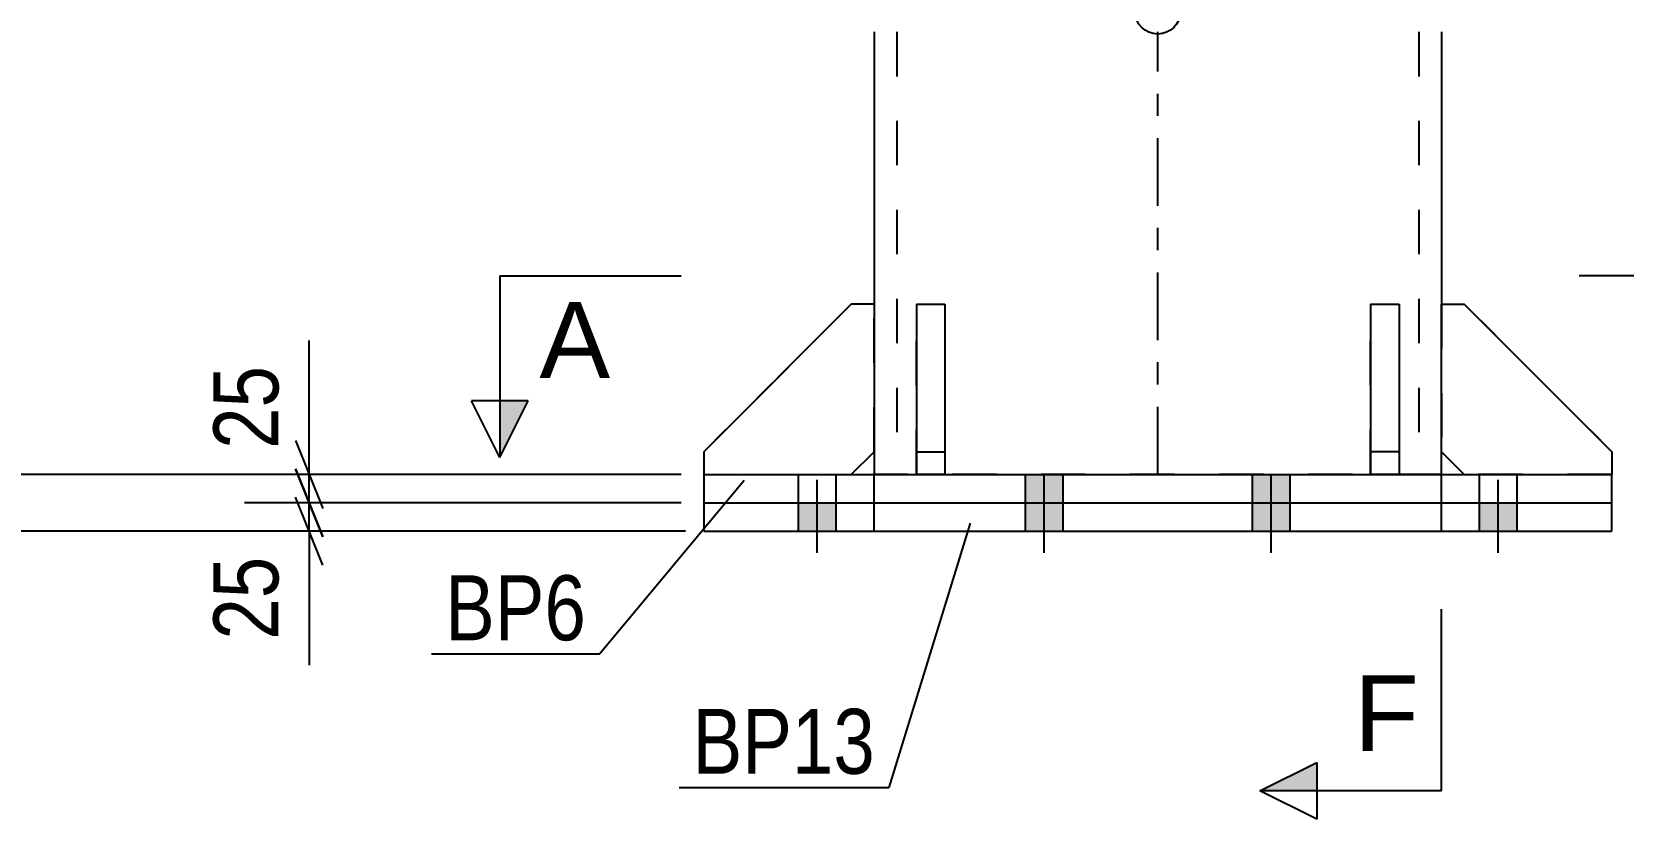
# Model space of a CAD drawing. Header units: millimetres. Extents: x 0 to 841, y 0 to 594.
# Drawn here: x 85.3 to 155.4, y 272.5 to 307.2 of the extents above; entities that cross this region are included whole.
import ezdxf

# ---------------------------------------------------------------- set-up
doc = ezdxf.new("R2010")
doc.units = ezdxf.units.MM
doc.linetypes.add('DXK_LINE_DOT2', pattern=[3.9198, 1.9599, -1.9599])
doc.linetypes.add('DXK_LINE_DOT3', pattern=[5.9187, 2.979, -0.9799, 0.9799, -0.9799])
doc.styles.add('Arial', font='arial.ttf', dxfattribs={"height": 0.2})
doc.styles.add('Arial Narrow', font='ARIALN.TTF', dxfattribs={"height": 0.2})

# ---------------------------------------------------------------- blocks, each defined once
blk = doc.blocks.new('Part-682121855-5942 - 5917')
at = {"color": 2, "linetype": 'Continuous'}
for p, q in [((114.947, 287.726), (154.947, 287.726)), ((114.947, 287.726), (114.947, 286.476)), ((122.447, 286.476), (122.447, 287.726)), ((147.447, 286.476), (147.447, 287.726)), ((154.947, 286.476), (154.947, 287.726)), ((114.947, 286.476), (154.947, 286.476))]:
    blk.add_line(p, q, dxfattribs=at)
blk = doc.blocks.new('Part-682121855-6027 - 5917')
at = {"color": 2, "linetype": 'Continuous'}
for p, q in [((144.322, 295.226), (144.322, 287.726)), ((144.322, 295.226), (145.572, 295.226)), ((145.572, 295.226), (145.572, 287.726)), ((145.572, 288.726), (144.322, 288.726)), ((144.322, 287.726), (145.572, 287.726))]:
    blk.add_line(p, q, dxfattribs=at)
blk = doc.blocks.new('Part-682121855-6028 - 5917')
at = {"color": 2, "linetype": 'Continuous'}
for p, q in [((124.322, 295.226), (124.322, 287.726)), ((124.322, 295.226), (125.572, 295.226)), ((125.572, 295.226), (125.572, 287.726)), ((124.322, 288.726), (125.572, 288.726)), ((124.322, 287.726), (125.572, 287.726))]:
    blk.add_line(p, q, dxfattribs=at)
blk = doc.blocks.new('Part-682121855-6029 - 5917')
at = {"color": 7, "linetype": 'DXK_LINE_DOT2'}
for p, q in [((144.322, 287.726), (144.322, 295.226)), ((144.322, 295.226), (145.572, 295.226)), ((145.572, 295.226), (145.572, 287.726)), ((145.572, 288.726), (144.322, 288.726)), ((145.572, 287.726), (144.322, 287.726))]:
    blk.add_line(p, q, dxfattribs=at)
blk = doc.blocks.new('Part-682121855-6030 - 5917')
at = {"color": 7, "linetype": 'DXK_LINE_DOT2'}
for p, q in [((124.322, 287.726), (124.322, 295.226)), ((124.322, 295.226), (125.572, 295.226)), ((125.572, 295.226), (125.572, 287.726)), ((124.322, 288.726), (125.572, 288.726)), ((125.572, 287.726), (124.322, 287.726))]:
    blk.add_line(p, q, dxfattribs=at)
blk = doc.blocks.new('Part-682121855-6031 - 5917')
at = {"color": 7, "linetype": 'DXK_LINE_DOT2'}
for p, q in [((121.446, 295.226), (114.946, 288.726)), ((122.446, 295.226), (121.446, 295.226)), ((122.446, 288.726), (122.446, 295.226)), ((114.946, 288.726), (114.946, 287.726)), ((121.446, 287.726), (122.446, 288.726)), ((114.946, 287.726), (121.446, 287.726))]:
    blk.add_line(p, q, dxfattribs=at)
blk = doc.blocks.new('Part-682121855-6032 - 5917')
at = {"color": 2, "linetype": 'Continuous'}
for p, q in [((121.446, 295.226), (114.946, 288.726)), ((122.446, 295.226), (121.446, 295.226)), ((122.446, 295.226), (122.446, 288.726)), ((114.946, 288.726), (114.946, 287.726)), ((121.446, 287.726), (122.446, 288.726))]:
    blk.add_line(p, q, dxfattribs=at)
at = {"color": 7, "linetype": 'DXK_LINE_DOT2'}
blk.add_line((114.946, 287.726), (121.446, 287.726), dxfattribs=at)
blk = doc.blocks.new('Part-682121855-6033 - 5917')
at = {"color": 7, "linetype": 'DXK_LINE_DOT2'}
for p, q in [((147.447, 288.726), (147.447, 295.226)), ((147.447, 295.226), (148.447, 295.226)), ((148.447, 295.226), (154.947, 288.726)), ((148.447, 287.726), (147.447, 288.726)), ((154.947, 288.726), (154.947, 287.726)), ((154.947, 287.726), (148.447, 287.726))]:
    blk.add_line(p, q, dxfattribs=at)
blk = doc.blocks.new('Part-682121855-6034 - 5917')
at = {"color": 2, "linetype": 'Continuous'}
for p, q in [((147.447, 288.726), (147.447, 295.226)), ((147.447, 295.226), (148.447, 295.226)), ((154.947, 288.726), (148.447, 295.226)), ((148.447, 287.726), (147.447, 288.726)), ((154.947, 288.726), (154.947, 287.726))]:
    blk.add_line(p, q, dxfattribs=at)
at = {"color": 7, "linetype": 'DXK_LINE_DOT2'}
blk.add_line((154.947, 287.726), (148.447, 287.726), dxfattribs=at)
blk = doc.blocks.new('Part-682121855-6040 - 5917')
at = {"color": 2, "linetype": 'Continuous'}
for p, q in [((122.447, 307.226), (122.447, 295.226)), ((147.447, 307.226), (147.447, 295.226)), ((122.447, 288.726), (122.447, 287.726)), ((147.447, 287.726), (147.447, 288.726))]:
    blk.add_line(p, q, dxfattribs=at)
at = {"color": 7, "linetype": 'DXK_LINE_DOT2'}
for p, q in [((123.447, 307.226), (123.447, 287.726)), ((146.447, 307.226), (146.447, 287.726)), ((122.447, 295.226), (122.447, 288.726)), ((147.447, 295.226), (147.447, 288.726)), ((147.447, 287.726), (122.447, 287.726))]:
    blk.add_line(p, q, dxfattribs=at)
at = {"color": 7, "linetype": 'DXK_LINE_DOT3'}
blk.add_line((134.947, 287.726), (134.947, 307.226), dxfattribs=at)
at = {"color": 2, "linetype": 'Continuous'}
blk.add_circle((134.947, 308.131), 1, dxfattribs=at)
blk = doc.blocks.new('Bolt-682121855-6061 - 5917')
at = {"linetype": 'Continuous'}
for points in [[(130.772, 287.726), (129.122, 287.726), (129.122, 286.476), (130.772, 286.476)], [(140.772, 287.726), (139.122, 287.726), (139.122, 286.476), (140.772, 286.476)]]:
    blk.add_hatch(color=1, dxfattribs=at).paths.add_polyline_path(points)
at = {"color": 1, "linetype": 'DXK_LINE_DOT2'}
for p, q in [((119.122, 286.476), (119.122, 287.726)), ((119.122, 286.476), (119.122, 287.726)), ((119.947, 285.526), (119.947, 287.726)), ((119.947, 285.526), (119.947, 287.726)), ((120.772, 286.476), (120.772, 287.726)), ((120.772, 286.476), (120.772, 287.726)), ((129.122, 286.476), (129.122, 287.726)), ((129.947, 285.526), (129.947, 287.726)), ((130.772, 286.476), (130.772, 287.726)), ((139.122, 286.476), (139.122, 287.726)), ((139.947, 285.526), (139.947, 287.726)), ((140.772, 286.476), (140.772, 287.726)), ((149.122, 286.476), (149.122, 287.726)), ((149.122, 286.476), (149.122, 287.726)), ((149.947, 285.526), (149.947, 287.726)), ((149.947, 285.526), (149.947, 287.726)), ((150.772, 286.476), (150.772, 287.726)), ((150.772, 286.476), (150.772, 287.726))]:
    blk.add_line(p, q, dxfattribs=at)
at = {"color": 1, "linetype": 'Continuous'}
for p, q in [((129.122, 286.476), (129.122, 287.726)), ((129.947, 285.526), (129.947, 287.726)), ((130.772, 286.476), (130.772, 287.726)), ((139.122, 286.476), (139.122, 287.726)), ((139.947, 285.526), (139.947, 287.726)), ((140.772, 286.476), (140.772, 287.726))]:
    blk.add_line(p, q, dxfattribs=at)
blk = doc.blocks.new('Part-682121855-30706 - 5917')
at = {"color": 2, "linetype": 'Continuous'}
for p, q in [((114.947, 286.476), (154.947, 286.476)), ((114.947, 286.476), (114.947, 285.226)), ((122.447, 285.226), (122.447, 286.476)), ((147.447, 285.226), (147.447, 286.476)), ((154.947, 285.226), (154.947, 286.476)), ((114.947, 285.226), (154.947, 285.226))]:
    blk.add_line(p, q, dxfattribs=at)
blk = doc.blocks.new('Bolt-682121855-30707 - 5917')
at = {"linetype": 'Continuous'}
for points in [[(120.772, 286.476), (119.122, 286.476), (119.122, 285.226), (120.772, 285.226)], [(120.772, 286.476), (119.122, 286.476), (119.122, 285.226), (120.772, 285.226)], [(130.772, 286.476), (129.122, 286.476), (129.122, 285.226), (130.772, 285.226)], [(130.772, 286.476), (129.122, 286.476), (129.122, 285.226), (130.772, 285.226)], [(140.772, 286.476), (139.122, 286.476), (139.122, 285.226), (140.772, 285.226)], [(140.772, 286.476), (139.122, 286.476), (139.122, 285.226), (140.772, 285.226)], [(150.772, 286.476), (149.122, 286.476), (149.122, 285.226), (150.772, 285.226)], [(150.772, 286.476), (149.122, 286.476), (149.122, 285.226), (150.772, 285.226)]]:
    blk.add_hatch(color=1, dxfattribs=at).paths.add_polyline_path(points)
at = {"color": 1, "linetype": 'Continuous'}
for p, q in [((119.122, 285.226), (119.122, 286.476)), ((119.122, 285.226), (119.122, 286.476)), ((119.947, 284.276), (119.947, 286.476)), ((119.947, 284.276), (119.947, 286.476)), ((120.772, 285.226), (120.772, 286.476)), ((120.772, 285.226), (120.772, 286.476)), ((129.122, 285.226), (129.122, 286.476)), ((129.122, 285.226), (129.122, 286.476)), ((129.947, 284.276), (129.947, 286.476)), ((129.947, 284.276), (129.947, 286.476)), ((130.772, 285.226), (130.772, 286.476)), ((130.772, 285.226), (130.772, 286.476)), ((139.122, 285.226), (139.122, 286.476)), ((139.122, 285.226), (139.122, 286.476)), ((139.947, 284.276), (139.947, 286.476)), ((139.947, 284.276), (139.947, 286.476)), ((140.772, 285.226), (140.772, 286.476)), ((140.772, 285.226), (140.772, 286.476)), ((149.122, 285.226), (149.122, 286.476)), ((149.122, 285.226), (149.122, 286.476)), ((149.947, 284.276), (149.947, 286.476)), ((149.947, 284.276), (149.947, 286.476)), ((150.772, 285.226), (150.772, 286.476)), ((150.772, 285.226), (150.772, 286.476))]:
    blk.add_line(p, q, dxfattribs=at)
blk = doc.blocks.new('StraightDimension-682121855-37318 - 5917')
at = {"color": 7, "linetype": 'Continuous'}
blk.add_line((113.946, 287.726), (46.358, 287.726), dxfattribs=at)
blk = doc.blocks.new('StraightDimension-682121855-6197 - 5917')
at = {"color": 7, "linetype": 'Continuous'}
blk.add_line((114.144, 285.226), (29.041, 285.226), dxfattribs=at)
blk = doc.blocks.new('StraightDimension-682121855-34911 - 5917')
at = {"color": 7, "linetype": 'Continuous'}
for p, q in [((97.558, 287.726), (97.558, 293.632)), ((97.558, 287.726), (97.558, 293.632)), ((96.958, 289.226), (98.158, 286.226)), ((113.946, 287.726), (94.708, 287.726)), ((98.158, 284.976), (96.958, 287.976)), ((97.558, 286.476), (97.558, 287.726)), ((113.947, 286.476), (94.708, 286.476))]:
    blk.add_line(p, q, dxfattribs=at)
at = {"color": 0}
blk.add_wipeout([(96.808, 293.107), (92.608, 293.107), (92.608, 288.251), (96.808, 288.251)], dxfattribs=at)
at = {"color": 3, "style": 'Arial Narrow'}
blk.add_text('25', height=2.8633, rotation=90.00021, dxfattribs=at).set_placement((96.208, 288.851))
blk = doc.blocks.new('StraightDimension-682121855-34912 - 5917')
at = {"color": 7, "linetype": 'Continuous'}
for p, q in [((96.958, 287.976), (98.158, 284.976)), ((98.158, 283.726), (96.958, 286.726)), ((113.947, 286.476), (94.708, 286.476)), ((97.558, 285.226), (97.558, 286.476)), ((113.947, 285.226), (94.708, 285.226)), ((97.558, 285.226), (97.558, 279.32)), ((97.558, 285.226), (97.558, 279.32))]:
    blk.add_line(p, q, dxfattribs=at)
at = {"color": 0}
blk.add_wipeout([(96.808, 284.701), (92.608, 284.701), (92.608, 279.845), (96.808, 279.845)], dxfattribs=at)
at = {"color": 3, "style": 'Arial Narrow'}
blk.add_text('25', height=2.8633, rotation=90.00021, dxfattribs=at).set_placement((96.208, 280.445))
blk = doc.blocks.new('Mark-682121855-5938 - 5917')
at = {"color": 30, "linetype": 'Continuous'}
for p in [(116.729, 287.461), (102.953, 279.815)]:
    blk.add_line(p, (110.364, 279.815), dxfattribs=at)
at = {"color": 0}
blk.add_wipeout([(109.764, 280.415), (109.764, 283.415), (103.553, 283.415), (103.553, 280.415)], dxfattribs=at)
blk.add_wipeout([(109.764, 280.415), (109.764, 283.415), (103.553, 283.415), (103.553, 280.415)], dxfattribs=at)
at = {"color": 3, "style": 'Arial Narrow'}
blk.add_text('BP6', height=2.8633, dxfattribs=at).set_placement((103.553, 280.415))
blk = doc.blocks.new('SectionMark-682121855-6388 - 5917')
at = {"linetype": 'Continuous'}
for points in [[(105.957, 290.974), (107.207, 290.974), (105.957, 288.474)], [(160.252, 290.974), (161.502, 290.974), (161.502, 288.474)]]:
    blk.add_hatch(color=6, dxfattribs=at).paths.add_polyline_path(points)
at = {"color": 6, "linetype": 'Continuous'}
for p, q in [((105.957, 296.474), (113.957, 296.474)), ((105.957, 296.474), (105.957, 288.474)), ((161.502, 296.474), (153.502, 296.474)), ((161.502, 296.474), (161.502, 288.474)), ((105.957, 288.474), (104.707, 290.974)), ((107.207, 290.974), (104.707, 290.974)), ((105.957, 288.474), (107.207, 290.974)), ((160.252, 290.974), (162.752, 290.974)), ((161.502, 288.474), (160.252, 290.974)), ((162.752, 290.974), (161.502, 288.474))]:
    blk.add_line(p, q, dxfattribs=at)
at = {"color": 0, "linetype": 'Continuous'}
for points in [[(110.817, 291.974), (110.817, 295.474), (107.707, 295.474), (107.707, 291.974)], [(159.752, 291.974), (159.752, 295.474), (156.642, 295.474), (156.642, 291.974)]]:
    blk.add_wipeout(points, dxfattribs=at)
at = {"color": 3, "linetype": 'Continuous', "style": 'Arial'}
for p in [(107.707, 291.974), (156.642, 291.974)]:
    blk.add_text('A', height=3.343, dxfattribs=at).set_placement(p)
blk = doc.blocks.new('SectionMark-682121855-27954 - 5917')
at = {"linetype": 'Continuous'}
blk.add_hatch(color=6, dxfattribs=at).paths.add_polyline_path([(141.945, 275.031), (141.945, 273.781), (139.445, 273.781)])
at = {"color": 6, "linetype": 'Continuous'}
for p, q in [((147.445, 273.781), (147.445, 281.781)), ((139.445, 273.781), (141.945, 275.031)), ((141.945, 275.031), (141.945, 272.531)), ((147.445, 273.781), (139.445, 273.781)), ((141.945, 272.531), (139.445, 273.781))]:
    blk.add_line(p, q, dxfattribs=at)
at = {"color": 0, "linetype": 'Continuous'}
blk.add_wipeout([(146.445, 275.531), (146.445, 279.031), (143.594, 279.031), (143.594, 275.531)], dxfattribs=at)
at = {"color": 3, "linetype": 'Continuous', "style": 'Arial'}
blk.add_text('F', height=3.343, dxfattribs=at).set_placement((143.594, 275.531))
blk = doc.blocks.new('Mark-682121855-35074 - 5917')
at = {"color": 30, "linetype": 'Continuous'}
for p in [(126.687, 285.579), (113.856, 273.931)]:
    blk.add_line(p, (123.095, 273.931), dxfattribs=at)
at = {"color": 0}
blk.add_wipeout([(122.495, 274.531), (122.495, 277.531), (114.456, 277.531), (114.456, 274.531)], dxfattribs=at)
blk.add_wipeout([(122.495, 274.531), (122.495, 277.531), (114.456, 277.531), (114.456, 274.531)], dxfattribs=at)
at = {"color": 3, "style": 'Arial Narrow'}
blk.add_text('BP13', height=2.8633, dxfattribs=at).set_placement((114.456, 274.531))

msp = doc.modelspace()

# ---------------------------------------------------------------- block references
for name in ['Part-682121855-6040 - 5917', 'StraightDimension-682121855-37318 - 5917', 'Part-682121855-6031 - 5917', 'Part-682121855-6032 - 5917', 'Part-682121855-6028 - 5917', 'Part-682121855-6030 - 5917', 'Part-682121855-6027 - 5917', 'Part-682121855-6029 - 5917', 'Part-682121855-6033 - 5917', 'Part-682121855-6034 - 5917', 'Part-682121855-5942 - 5917', 'Bolt-682121855-6061 - 5917', 'Part-682121855-30706 - 5917', 'Bolt-682121855-30707 - 5917']:
    msp.add_blockref(name, (0, 0))

# ---------------------------------------------------------------- next in the draw order: block references
msp.add_blockref('StraightDimension-682121855-6197 - 5917', (0, 0))

# ---------------------------------------------------------------- next in the draw order: block references
msp.add_blockref('StraightDimension-682121855-34911 - 5917', (0, 0))

# ---------------------------------------------------------------- next in the draw order: block references
for name in ['SectionMark-682121855-6388 - 5917', 'StraightDimension-682121855-34912 - 5917']:
    msp.add_blockref(name, (0, 0))

# ---------------------------------------------------------------- next in the draw order: block references
for name in ['SectionMark-682121855-27954 - 5917', 'Mark-682121855-5938 - 5917']:
    msp.add_blockref(name, (0, 0))

# ---------------------------------------------------------------- next in the draw order: block references
msp.add_blockref('Mark-682121855-35074 - 5917', (0, 0))

doc.saveas('drawing.dxf')
